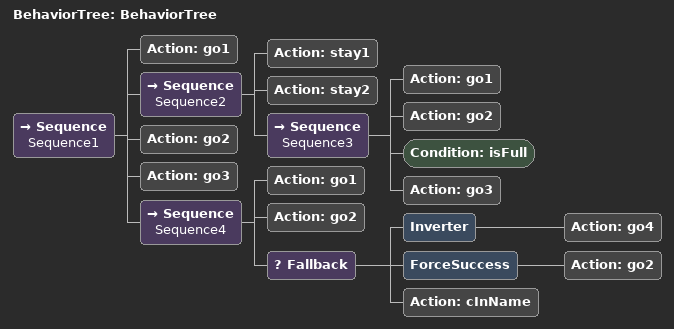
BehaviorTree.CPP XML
<?xml version="1.0"?>
<root main_tree_to_execute="BehaviorTree">
    <BehaviorTree ID="BehaviorTree">
        <Sequence name="Sequence1">
            <Action ID="go1"/>
            <Sequence name="Sequence2">
                <Action ID="stay1"/>
                <Action ID="stay2"/>
                <Sequence name="Sequence3">
                    <Action ID="go1"/>
                    <Action ID="go2"/>
                    <Condition ID="isFull"/>
                    <Action ID="go3"/>
                </Sequence>
            </Sequence>
            <Action ID="go2"/>
            <Action ID="go3"/>
            <Sequence name="Sequence4">
                <Action ID="go1"/>
                <Action ID="go2"/>
                <Fallback>
                    <Inverter>
                        <Action ID="go4"/>
                    </Inverter>
                    <ForceSuccess>
                        <Action ID="go2"/>
                    </ForceSuccess>
                    <Action ID="cInName"/>
                </Fallback>
            </Sequence>
        </Sequence>
    </BehaviorTree>
</root>
